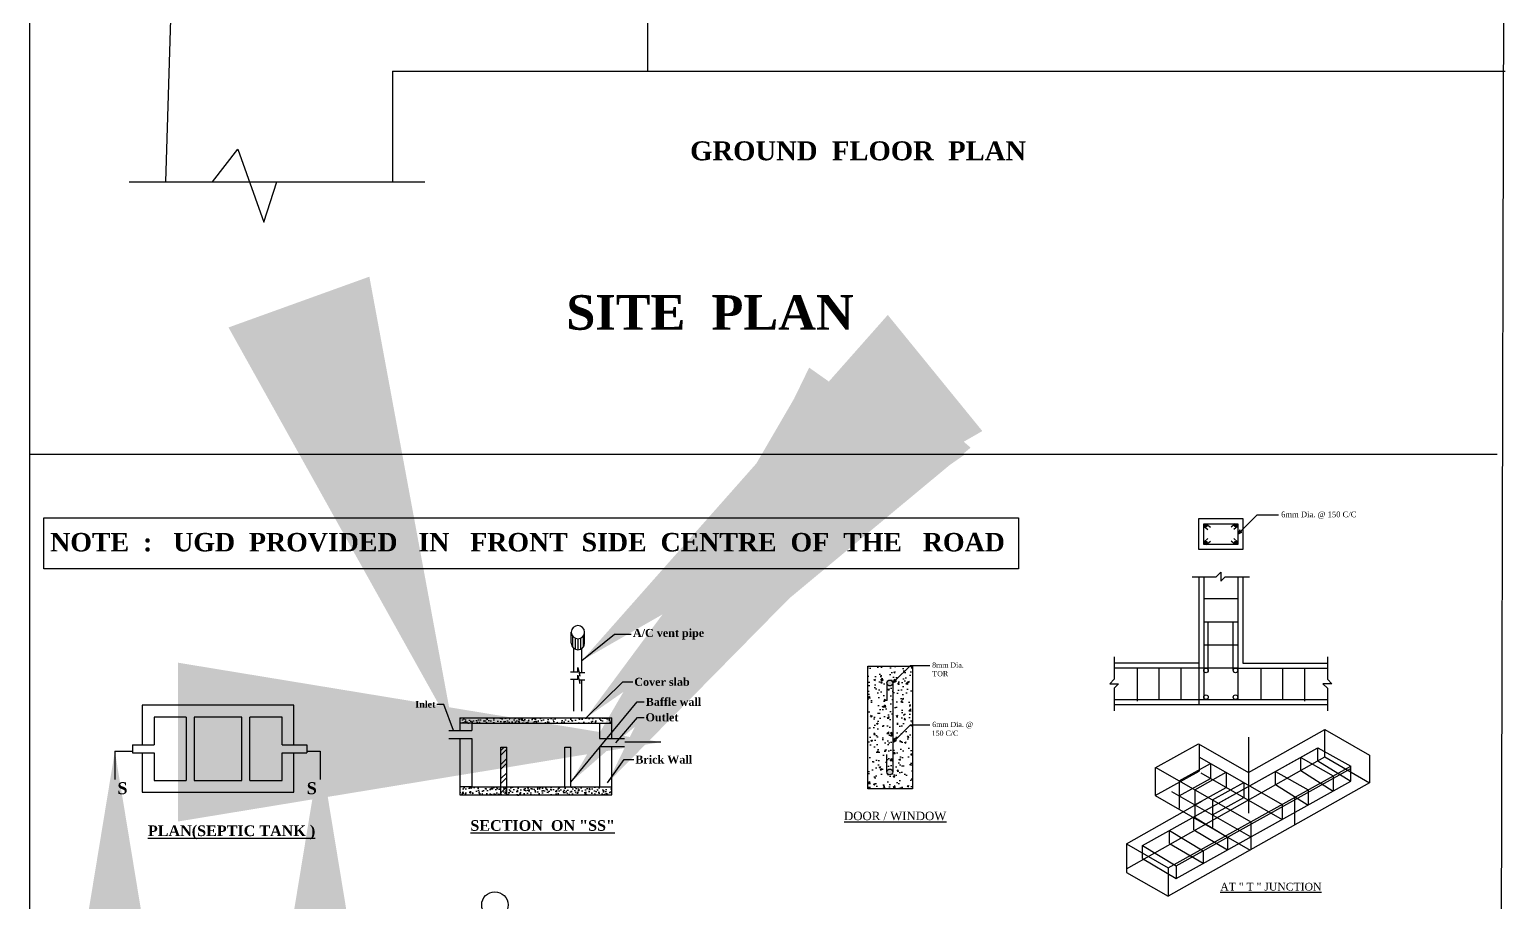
# Model space of a CAD drawing. Header units: metres. Extents: x 5 to 221, y 0 to 97.
# Drawn here: x 153.58 to 184.75, y 37.58 to 55.98 of the extents above; entities that cross this region are included whole.
import ezdxf

# ---------------------------------------------------------------- set-up
doc = ezdxf.new("R2010")
doc.units = ezdxf.units.M
doc.header["$LTSCALE"] = 0.015
doc.styles.get("Standard").update_dxf_attribs({"font": 'times.ttf'})
doc.styles.add('style4', font='timesbd.ttf', dxfattribs={"height": 0.25})
doc.styles.add('VAR1', font='ARIALN.TTF')
doc.dimstyles.new('DIM BUIL', dxfattribs={"dimscale": 96, "dimtxt": 0.1, "dimasz": 0.1, "dimexe": 0.05, "dimexo": 0.05, "dimgap": 0.015625, "dimtad": 0, "dimtih": 1, "dimtoh": 1, "dimlfac": 0.0254, "dimzin": 1, "dimdsep": 46, "dimtxsty": 'VAR1', "dimblk": 'OBLIQUE', "dimcen": 0, "dimclrd": 1, "dimclre": 256, "dimclrt": 256, "dimadec": 0, "dimazin": 0, "dimtfac": 1, "dimtofl": 0, "dimtmove": 0, "dimatfit": 3, "dimfxl": 1, "dimtolj": 1, "dimtzin": 0, "dimlwd": -1, "dimlwe": -1, "dimarcsym": 0})
doc.dimstyles.get("Standard").update_dxf_attribs({"dimtxt": 1, "dimasz": 0.25, "dimexe": 0.18, "dimexo": 0.0625, "dimgap": 0.09, "dimtad": 0, "dimzin": 0, "dimdsep": 46, "dimtxsty": 'Standard', "dimcen": 0.09, "dimsd1": 1, "dimsd2": 1, "dimadec": 0, "dimazin": 0, "dimtfac": 1, "dimtofl": 0, "dimtmove": 0, "dimatfit": 0, "dimfxl": 1, "dimtolj": 1, "dimtzin": 0, "dimarcsym": 0})

# ---------------------------------------------------------------- blocks, each defined once
blk = doc.blocks.new('_Oblique')

msp = doc.modelspace()

# ---------------------------------------------------------------- hatches: boundary and pattern name
h = msp.add_hatch(color=256)
edge = h.paths.add_edge_path()
edge.add_arc((178.368, 45.526), 0.0364, 0, 360)
h = msp.add_hatch(color=256)
edge = h.paths.add_edge_path()
edge.add_arc((179.013, 45.526), 0.0364, 0, 360)
for points in [[(179.137, 45.385), (179.095, 45.389), (179.092, 45.431), (179.049, 45.343)], [(171.856, 42.243), (171.818, 42.247), (171.815, 42.285), (171.776, 42.205)], [(171.856, 40.991), (171.818, 40.994), (171.815, 41.033), (171.776, 40.952)]]:
    msp.add_hatch(color=256).paths.add_polyline_path(points)
h = msp.add_hatch(color=256)
edge = h.paths.add_edge_path()
edge.add_arc((178.368, 45.16), 0.0364, 0, 360)
h = msp.add_hatch(color=256)
edge = h.paths.add_edge_path()
edge.add_arc((179.013, 45.16), 0.0364, 0, 360)
h = msp.add_hatch()
h.set_pattern_fill('AR-CONC', color=256, scale=0.049588, style=0)
h.set_pattern_definition([(50, (-3330.8186, 1107.53338), (0.355674297, -0.03111747), [0.03719093, -0.409100215]), (355, (-3330.8186, 1107.53338), (-0.06880388, 0.37299632), [0.029752743, -0.327280172]), (100.4514, (-3330.78896, 1107.5308), (0.28687068, 0.341878624), [0.031607425, -0.347681683]), (46.1842, (-3330.8186, 1107.63256), (0.529222475, -0.08207741), [0.05578639, -0.61365032]), (96.6356, (-3330.7745, 1107.6257), (0.46347965, 0.48304464), [0.04741114, -0.52152244]), (351.1842, (-3330.8186, 1107.63256), (0.463479276, 0.483045005), [0.044629114, -0.49092026]), (21, (-3330.769, 1107.60776), (0.2959937, -0.199650272), [0.03719093, -0.409100215]), (326, (-3330.769, 1107.60776), (0.120654975, 0.359586714), [0.029752743, -0.327280172]), (71.4514, (-3330.74434, 1107.59112), (0.416648797, 0.159936116), [0.031607425, -0.347681683]), (37.5, (-3330.8186, 1107.53338), (0.0060298175, 0.1650750874), [0, -0.323313139, 0, -0.332238962, 0, -0.328519869]), (7.5, (-3330.8186, 1107.53338), (0.130450672, 0.195580504), [0, -0.189425796, 0, -0.315874954, 0, -0.12520946]), (327.5, (-3330.92918, 1107.53338), (0.2647113616, -0.0111844883), [0, -0.123969762, 0, -0.386785658, 0, -0.513234815]), (317.5, (-3330.97877, 1107.53338), (0.289189803, 0.049639963), [0, -0.16116069, 0, -0.256865347, 0, -0.3644711])])
h.paths.add_polyline_path([(171.776, 42.205, -1), (171.653, 42.205, -1), (171.776, 42.205), (171.815, 42.285), (171.818, 42.247), (172.13, 42.559), (171.249, 42.559), (171.249, 39.976), (172.19, 39.976), (172.19, 41.323), (172.146, 41.323), (171.818, 40.994), (171.856, 40.991), (171.776, 40.952), (171.776, 40.33, -1), (171.653, 40.33, -1), (171.776, 40.33)])
h.paths.add_polyline_path([(172.19, 42.559), (172.13, 42.559), (171.818, 42.247), (171.856, 42.243), (171.776, 42.205), (171.776, 40.952), (171.815, 41.033), (171.818, 40.994), (172.146, 41.323), (172.19, 41.323)])
h = msp.add_hatch(color=256)
edge = h.paths.add_edge_path()
edge.add_arc((171.714, 40.33), 0.0614, 0, 360)
edge = h.paths.add_edge_path()
edge.add_arc((171.714, 42.205), 0.0614, 0, 360)
at = {"ltscale": 0.25}
h = msp.add_hatch(dxfattribs=at)
h.set_pattern_fill('AR-CONC', color=256, scale=0.028061, style=0)
h.set_pattern_definition([(50, (156.71387, 27.73113), (0.201273, -0.0176091), [0.021046, -0.2315063]), (355, (156.71387, 27.73113), (-0.0389355, 0.2110754), [0.0168368, -0.185205]), (100.4514, (156.73065, 27.72966), (0.1623376, 0.1934662), [0.0178864, -0.19675]), (46.1842, (156.71387, 27.78725), (0.2994824, -0.046447), [0.031569, -0.3472594]), (96.6356, (156.73883, 27.78338), (0.262279, 0.273351), [0.0268296, -0.295125]), (351.1842, (156.71387, 27.78725), (0.262279, 0.273351), [0.025255, -0.2778075]), (21, (156.74193, 27.77322), (0.1675003, -0.1129804), [0.021046, -0.2315063]), (326, (156.74193, 27.77322), (0.0682776, 0.203487), [0.0168368, -0.185205]), (71.4514, (156.7559, 27.7638), (0.235778, 0.0905065), [0.0178864, -0.19675]), (37.5, (156.71387, 27.73113), (0.00341222, 0.09341457), [0, -0.1829601, 0, -0.18801116, 0, -0.18590656]), (7.5, (156.71387, 27.73113), (0.0738209, 0.1106773), [0, -0.1071944, 0, -0.1787509, 0, -0.07085495]), (327.5, (156.651295, 27.73113), (0.14979787, -0.0063292), [0, -0.0701534, 0, -0.2188787, 0, -0.29043515]), (317.5, (156.62323, 27.73113), (0.16365, 0.0280908), [0, -0.0911994, 0, -0.1453579, 0, -0.206251])])
h.paths.add_polyline_path([(165.599, 41.355), (165.852, 41.355), (165.852, 41.468), (162.653, 41.468), (162.653, 41.355), (162.905, 41.355)])
h = msp.add_hatch(dxfattribs=at)
h.set_pattern_fill('ANSI32', color=256, scale=0.561227, style=0)
h.set_pattern_definition([(45, (156.71387, 27.73113), (-0.148818, 0.148818), []), (45, (156.81308, 27.73113), (-0.148818, 0.148818), [])])
h.paths.add_polyline_path([(163.642, 40.85), (163.516, 40.85), (163.516, 39.872), (163.642, 39.872)])
h = msp.add_hatch(dxfattribs=at)
h.set_pattern_fill('AR-CONC', color=256, scale=0.028061, style=0)
h.set_pattern_definition([(50, (156.71387, 28.37654), (0.201273, -0.0176091), [0.021046, -0.2315063]), (355, (156.71387, 28.37654), (-0.0389355, 0.2110754), [0.0168368, -0.185205]), (100.4514, (156.73065, 28.37507), (0.1623376, 0.1934662), [0.0178864, -0.19675]), (46.1842, (156.71387, 28.43266), (0.2994824, -0.046447), [0.031569, -0.3472594]), (96.6356, (156.73883, 28.4288), (0.262279, 0.273351), [0.0268296, -0.295125]), (351.1842, (156.71387, 28.43266), (0.262279, 0.273351), [0.025255, -0.2778075]), (21, (156.74193, 28.41863), (0.1675003, -0.1129804), [0.021046, -0.2315063]), (326, (156.74193, 28.41863), (0.0682776, 0.203487), [0.0168368, -0.185205]), (71.4514, (156.7559, 28.40922), (0.235778, 0.0905065), [0.0178864, -0.19675]), (37.5, (156.71387, 28.37654), (0.00341222, 0.09341457), [0, -0.1829601, 0, -0.1880112, 0, -0.18590656]), (7.5, (156.71387, 28.37654), (0.0738209, 0.1106773), [0, -0.1071944, 0, -0.1787509, 0, -0.07085495]), (327.5, (156.651295, 28.37654), (0.14979787, -0.0063292), [0, -0.0701534, 0, -0.2188787, 0, -0.29043515]), (317.5, (156.62323, 28.37654), (0.16365, 0.0280908), [0, -0.0911994, 0, -0.1453579, 0, -0.206251])])
h.paths.add_polyline_path([(162.905, 40.013), (162.653, 40.013), (162.653, 39.844), (165.852, 39.844), (165.852, 40.013), (165.599, 40.013)])

# ---------------------------------------------------------------- linework, layer by layer
for p, q in [((153.58, 96.793), (153.58, 23.09)), ((157.237, 78.072), (156.442, 52.768)), ((166.602, 59.67), (166.602, 55.1)), ((161.231, 55.1), (184.681, 55.1)), ((161.231, 55.1), (161.231, 52.768)), ((157.439, 52.768), (157.972, 53.455)), ((157.972, 53.455), (158.519, 51.917)), ((155.678, 52.768), (161.913, 52.768)), ((158.519, 51.917), (158.795, 52.768)), ((178.384, 45.562), (178.472, 45.489)), ((178.996, 45.562), (178.908, 45.489)), ((179.455, 45.749), (179.095, 45.389)), ((179.455, 45.749), (179.907, 45.749)), ((178.338, 45.504), (178.417, 45.439)), ((178.338, 45.181), (178.417, 45.247)), ((179.042, 45.504), (178.963, 45.439)), ((179.042, 45.181), (178.963, 45.247)), ((179.092, 45.431), (179.049, 45.343)), ((179.049, 45.343), (179.137, 45.385)), ((179.095, 45.389), (179.092, 45.431)), ((179.137, 45.385), (179.095, 45.389)), ((178.384, 45.123), (178.472, 45.196)), ((178.996, 45.123), (178.908, 45.196)), ((178.085, 44.445), (178.596, 44.445)), ((178.224, 44.445), (178.224, 41.751)), ((178.332, 44.445), (178.332, 41.859)), ((178.596, 44.445), (178.69, 44.538)), ((178.69, 44.538), (178.69, 44.351)), ((178.69, 44.351), (178.784, 44.445)), ((178.784, 44.445), (179.296, 44.445)), ((179.049, 44.445), (179.049, 42.518)), ((179.156, 44.445), (179.156, 42.625)), ((179.049, 43.976), (178.332, 43.976)), ((179.049, 43.49), (178.332, 43.49)), ((178.427, 42.47), (178.427, 43.49)), ((178.953, 42.47), (178.953, 43.49)), ((176.443, 42.756), (176.443, 42.282)), ((179.049, 43.004), (178.332, 43.004)), ((180.938, 42.756), (180.938, 42.282)), ((172.146, 42.575), (171.818, 42.247)), ((172.146, 42.575), (172.557, 42.575)), ((178.224, 42.625), (176.443, 42.625)), ((179.049, 42.518), (176.443, 42.518)), ((176.925, 42.518), (176.925, 41.823)), ((177.387, 42.518), (177.387, 41.859)), ((177.845, 42.518), (177.845, 41.859)), ((179.049, 42.518), (180.938, 42.518)), ((179.049, 42.518), (179.049, 41.859)), ((179.156, 42.625), (180.938, 42.625)), ((179.535, 42.518), (179.535, 41.859)), ((179.993, 42.518), (179.993, 41.859)), ((180.455, 42.518), (180.455, 41.823)), ((171.653, 42.205), (171.653, 41.833)), ((171.815, 42.285), (171.776, 42.205)), ((171.776, 42.205), (171.856, 42.243)), ((171.776, 42.205), (171.776, 40.33)), ((171.818, 42.247), (171.815, 42.285)), ((171.856, 42.243), (171.818, 42.247)), ((176.443, 42.282), (176.349, 42.188)), ((176.349, 42.188), (176.537, 42.188)), ((176.537, 42.188), (176.443, 42.094)), ((176.443, 42.094), (176.443, 41.62)), ((181.032, 42.188), (180.844, 42.188)), ((180.844, 42.188), (180.938, 42.094)), ((180.938, 42.282), (181.032, 42.188)), ((180.938, 42.094), (180.938, 41.62)), ((176.443, 41.859), (180.938, 41.859)), ((176.443, 41.751), (180.938, 41.751)), ((172.146, 41.323), (171.818, 40.994)), ((172.146, 41.323), (172.557, 41.323)), ((179.276, 40.321), (180.883, 41.227)), ((180.883, 41.227), (181.825, 40.683)), ((180.883, 40.645), (180.883, 41.227)), ((171.815, 41.033), (171.776, 40.952)), ((171.776, 40.952), (171.856, 40.991)), ((171.818, 40.994), (171.815, 41.033)), ((171.856, 40.991), (171.818, 40.994)), ((177.307, 40.417), (178.221, 40.925)), ((178.221, 40.925), (179.276, 40.321)), ((178.235, 40.917), (178.235, 40.347)), ((178.639, 39.672), (180.736, 40.837)), ((179.271, 41.06), (179.271, 39.461)), ((180.736, 40.837), (181.433, 40.452)), ((180.736, 40.562), (180.736, 40.837)), ((171.653, 40.33), (171.653, 40.701)), ((176.7, 38.285), (180.883, 40.645)), ((177.038, 38.78), (180.721, 40.828)), ((178.244, 40.643), (179.983, 39.646)), ((180.376, 40.637), (181.059, 40.245)), ((180.376, 40.362), (180.376, 40.637)), ((180.736, 40.562), (181.433, 40.134)), ((180.883, 40.645), (181.825, 40.101)), ((181.825, 40.683), (181.825, 40.101)), ((177.307, 40.417), (177.307, 39.831)), ((177.307, 39.831), (178.235, 40.347)), ((177.323, 40.426), (179.323, 39.28)), ((177.578, 38.309), (181.433, 40.452)), ((177.75, 38.353), (181.433, 40.4)), ((177.814, 40.144), (178.474, 40.511)), ((178.144, 39.955), (178.804, 40.322)), ((178.267, 40.312), (179.983, 39.328)), ((178.474, 40.511), (178.474, 40.193)), ((178.804, 40.322), (178.804, 40.004)), ((179.846, 40.342), (180.53, 39.95)), ((179.846, 40.067), (179.846, 40.342)), ((180.376, 40.362), (181.059, 39.927)), ((181.059, 40.245), (181.059, 39.927)), ((181.433, 40.134), (181.433, 40.452)), ((181.825, 40.101), (177.578, 37.71)), ((177.654, 39.918), (179.323, 38.962)), ((177.75, 38.087), (181.433, 40.134)), ((177.814, 39.826), (178.474, 40.193)), ((177.814, 40.144), (177.814, 39.557)), ((178.144, 39.638), (178.804, 40.004)), ((178.144, 39.955), (178.144, 39.368)), ((178.515, 39.743), (179.175, 40.109)), ((179.175, 40.109), (179.175, 39.792)), ((179.846, 40.067), (180.53, 39.632)), ((180.53, 39.95), (180.53, 39.632)), ((176.7, 38.812), (178.307, 39.719)), ((177.307, 39.831), (179.308, 38.684)), ((178.515, 39.425), (179.175, 39.792)), ((178.515, 39.743), (178.515, 39.156)), ((179.983, 39.646), (179.983, 39.328)), ((180.246, 39.793), (180.246, 39.206)), ((178.122, 39.108), (178.122, 39.383)), ((178.122, 39.383), (178.834, 38.956)), ((179.323, 39.28), (179.323, 38.693)), ((177.608, 38.822), (177.608, 39.097)), ((177.608, 39.097), (178.32, 38.67)), ((178.122, 39.108), (178.834, 38.69)), ((176.7, 38.812), (176.7, 38.213)), ((176.7, 38.812), (177.578, 38.309)), ((177.038, 38.506), (177.038, 38.78)), ((177.038, 38.78), (177.75, 38.353)), ((177.608, 38.822), (178.32, 38.404)), ((178.32, 38.67), (178.32, 38.404)), ((178.834, 38.956), (178.834, 38.69)), ((177.038, 38.506), (177.75, 38.087)), ((177.75, 38.353), (177.75, 38.087)), ((176.7, 38.213), (177.578, 37.71)), ((177.578, 38.309), (177.578, 37.71))]:
    msp.add_line(p, q)
at = {"lineweight": -2}
msp.add_line((184.516, 0.003), (184.753, 96.793), dxfattribs=at)
at = {"ltscale": 0.2}
for p, q in [((153.58, 55.306), (153.58, 0.003)), ((184.516, 47.023), (153.58, 47.023))]:
    msp.add_line(p, q, dxfattribs=at)
at = {"ltscale": 0.25}
for p, q in [((164.998, 43.044), (164.998, 43.277)), ((165.027, 43.193), (165.027, 42.96)), ((165.083, 43.148), (165.083, 42.915)), ((165.139, 43.137), (165.139, 42.904)), ((165.195, 43.148), (165.195, 42.915)), ((165.251, 43.193), (165.251, 42.96)), ((165.279, 43.044), (165.279, 43.277)), ((165.055, 42.443), (165.055, 42.932)), ((165.223, 42.423), (165.223, 42.932)), ((164.979, 42.443), (165.138, 42.443)), ((165.138, 42.528), (165.178, 42.346)), ((165.138, 42.443), (165.138, 42.528)), ((165.178, 42.346), (165.178, 42.423)), ((165.178, 42.423), (165.285, 42.423)), ((164.979, 42.287), (165.138, 42.287)), ((165.055, 41.61), (165.055, 42.287)), ((165.138, 42.372), (165.178, 42.191)), ((165.138, 42.287), (165.138, 42.372)), ((165.178, 42.191), (165.178, 42.268)), ((165.178, 42.268), (165.285, 42.268)), ((165.223, 41.61), (165.223, 42.268)), ((155.955, 41.739), (155.955, 40.898)), ((159.154, 41.739), (155.955, 41.739)), ((156.208, 41.487), (156.208, 40.898)), ((156.881, 41.487), (156.208, 41.487)), ((156.881, 41.487), (156.881, 40.153)), ((157.05, 41.487), (157.05, 40.153)), ((158.051, 41.487), (157.05, 41.487)), ((158.051, 40.153), (158.051, 41.487)), ((158.22, 40.153), (158.22, 41.487)), ((158.902, 41.487), (158.22, 41.487)), ((158.902, 40.898), (158.902, 41.487)), ((159.154, 40.898), (159.154, 41.739)), ((162.653, 41.468), (162.653, 41.203)), ((162.653, 41.468), (165.852, 41.468)), ((165.852, 41.034), (165.852, 41.468)), ((162.419, 41.203), (162.905, 41.203)), ((162.905, 41.355), (162.653, 41.355)), ((162.905, 41.355), (162.905, 41.203)), ((162.905, 41.355), (165.599, 41.355)), ((165.599, 41.355), (165.852, 41.355)), ((165.599, 41.034), (165.599, 41.355)), ((155.748, 40.898), (156.208, 40.898)), ((155.748, 40.898), (155.748, 40.73)), ((158.902, 40.898), (159.427, 40.898)), ((159.427, 40.898), (159.427, 40.73)), ((162.419, 41.035), (162.905, 41.035)), ((162.653, 41.035), (162.653, 39.844)), ((162.905, 41.035), (162.905, 40.013)), ((163.516, 39.844), (163.516, 40.85)), ((163.516, 40.85), (163.642, 40.85)), ((163.642, 39.844), (163.642, 40.85)), ((164.863, 40.013), (164.863, 40.85)), ((164.863, 40.85), (164.989, 40.85)), ((164.989, 40.013), (164.989, 40.85)), ((165.594, 41.034), (166.12, 41.034)), ((165.594, 40.865), (166.12, 40.865)), ((165.599, 40.013), (165.599, 40.865)), ((165.852, 39.844), (165.852, 40.865)), ((155.378, 40.768), (155.748, 40.768)), ((155.748, 40.73), (156.208, 40.73)), ((155.955, 40.73), (155.955, 39.901)), ((156.208, 40.73), (156.208, 40.153)), ((158.902, 40.153), (158.902, 40.73)), ((158.902, 40.73), (159.427, 40.73)), ((159.154, 39.901), (159.154, 40.73)), ((159.427, 40.768), (159.707, 40.768)), ((156.208, 40.153), (156.881, 40.153)), ((157.05, 40.153), (158.051, 40.153)), ((158.22, 40.153), (158.902, 40.153)), ((162.905, 40.013), (162.653, 40.013)), ((162.905, 40.013), (165.599, 40.013)), ((165.599, 40.013), (165.852, 40.013)), ((155.955, 39.901), (159.154, 39.901)), ((162.653, 39.844), (165.852, 39.844)), ((163.516, 39.844), (163.642, 39.844))]:
    msp.add_line(p, q, dxfattribs=at)
at = {"ltscale": 0.2}
msp.add_lwpolyline([(153.882, 45.686), (174.427, 45.686), (174.427, 44.608), (153.882, 44.608)], close=True, dxfattribs=at)
for points in [[(178.224, 45.669), (179.156, 45.669), (179.156, 45.016), (178.224, 45.016)], [(178.331, 45.562), (179.049, 45.562), (179.049, 45.123), (178.331, 45.123)], [(171.249, 42.559), (172.19, 42.559), (172.19, 39.976), (171.249, 39.976)]]:
    msp.add_lwpolyline(points, close=True)
for centre, radius in [((178.368, 45.526), 0.0364), ((179.013, 45.526), 0.0364), ((178.368, 45.16), 0.0364), ((179.013, 45.16), 0.0364), ((178.379, 42.47), 0.0479), ((179.001, 42.47), 0.0479), ((171.714, 42.205), 0.0614), ((178.379, 41.906), 0.0479), ((179.001, 41.906), 0.0479), ((171.714, 40.33), 0.0614), ((163.388, 37.526), 0.278)]:
    msp.add_circle(centre, radius)
at = {"ltscale": 0.25}
for centre, start, end in [((165.139, 43.277), 0, 180), ((165.139, 43.277), 180, 0), ((165.139, 43.044), 180, 0)]:
    msp.add_arc(centre, 0.14, start, end, dxfattribs=at)

# ---------------------------------------------------------------- texts
at = {"ltscale": 0.2, "style": 'style4'}
for s, height, p in [('GROUND  FLOOR  PLAN', 0.4, (167.505, 53.222)), ('SITE  PLAN', 0.7287, (164.895, 49.651)), ('NOTE  :   UGD  PROVIDED   IN   FRONT  SIDE  CENTRE  OF  THE   ROAD', 0.38863, (154.015, 44.979))]:
    msp.add_text(s, height=height, dxfattribs=at).set_placement(p)
at = {"lineweight": -2}
for s, height, p in [('6mm Dia. @ 150 C/C', 0.11969, (179.962, 45.699)), ('8mm Dia.', 0.1091, (172.605, 42.529)), ('TOR', 0.1091, (172.61, 42.347)), ('150 C/C', 0.1091, (172.596, 41.092)), ('6mm Dia. @', 0.1091, (172.608, 41.277)), ('%%UDOOR / WINDOW', 0.17852, (170.748, 39.314)), ('%%UAT " T " JUNCTION', 0.16322, (178.68, 37.83))]:
    msp.add_text(s, height=height, dxfattribs=at).set_placement(p)
at = {"lineweight": -2, "style": 'style4'}
for s, height, p in [('A/C vent pipe', 0.16866, (166.299, 43.176)), ('Cover slab', 0.1687, (166.327, 42.145)), ('Inlet', 0.1405, (161.711, 41.686)), ('Baffle wall', 0.16866, (166.569, 41.723)), ('Outlet', 0.1687, (166.564, 41.397)), ('Brick Wall', 0.1687, (166.349, 40.507)), ('S', 0.253, (155.432, 39.861)), ('S', 0.253, (159.423, 39.861)), ('%%USECTION  ON "SS"', 0.22488, (162.871, 39.089)), ('%%UPLAN(SEPTIC TANK )', 0.22488, (156.074, 38.978))]:
    msp.add_text(s, height=height, dxfattribs=at).set_placement(p)

# ---------------------------------------------------------------- leaders
at = {"annotation_type": 0, "has_hookline": 1}
for points, hookline_direction in [([(162.514, 41.203), (162.315, 41.755), (162.164, 41.755)], 1), ([(165.223, 42.677), (165.907, 43.234), (166.262, 43.234)], 0), ([(165.304, 41.465), (166.089, 42.227), (166.298, 42.227)], 0), ([(165.935, 40.946), (166.398, 41.48), (166.535, 41.48)], 0), ([(165.765, 40.1), (166.111, 40.59), (166.315, 40.59)], 0), ([(164.989, 40.111), (166.388, 41.806), (166.535, 41.806)], 0)]:
    msp.add_leader(points, dimstyle='DIM BUIL', override={"dimgap": 0.015625, "dimtad": 0}, dxfattribs=dict(at, hookline_direction=hookline_direction))
at = {"ltscale": 0.25}
for points in [[(166.89, 40.959), (166.129, 40.959)], [(155.378, 40.768), (155.378, 40.171)], [(159.707, 40.768), (159.707, 40.171)]]:
    msp.add_leader(points, dimstyle='Standard', override={"dimtxt": 9, "dimasz": 10.18, "dimgap": 0.09, "dimtad": 0, "dimdec": 0, "dimlunit": 3, "dimse1": 1, "dimse2": 1, "dimtdec": 0}, dxfattribs=at)

doc.saveas('drawing.dxf')
